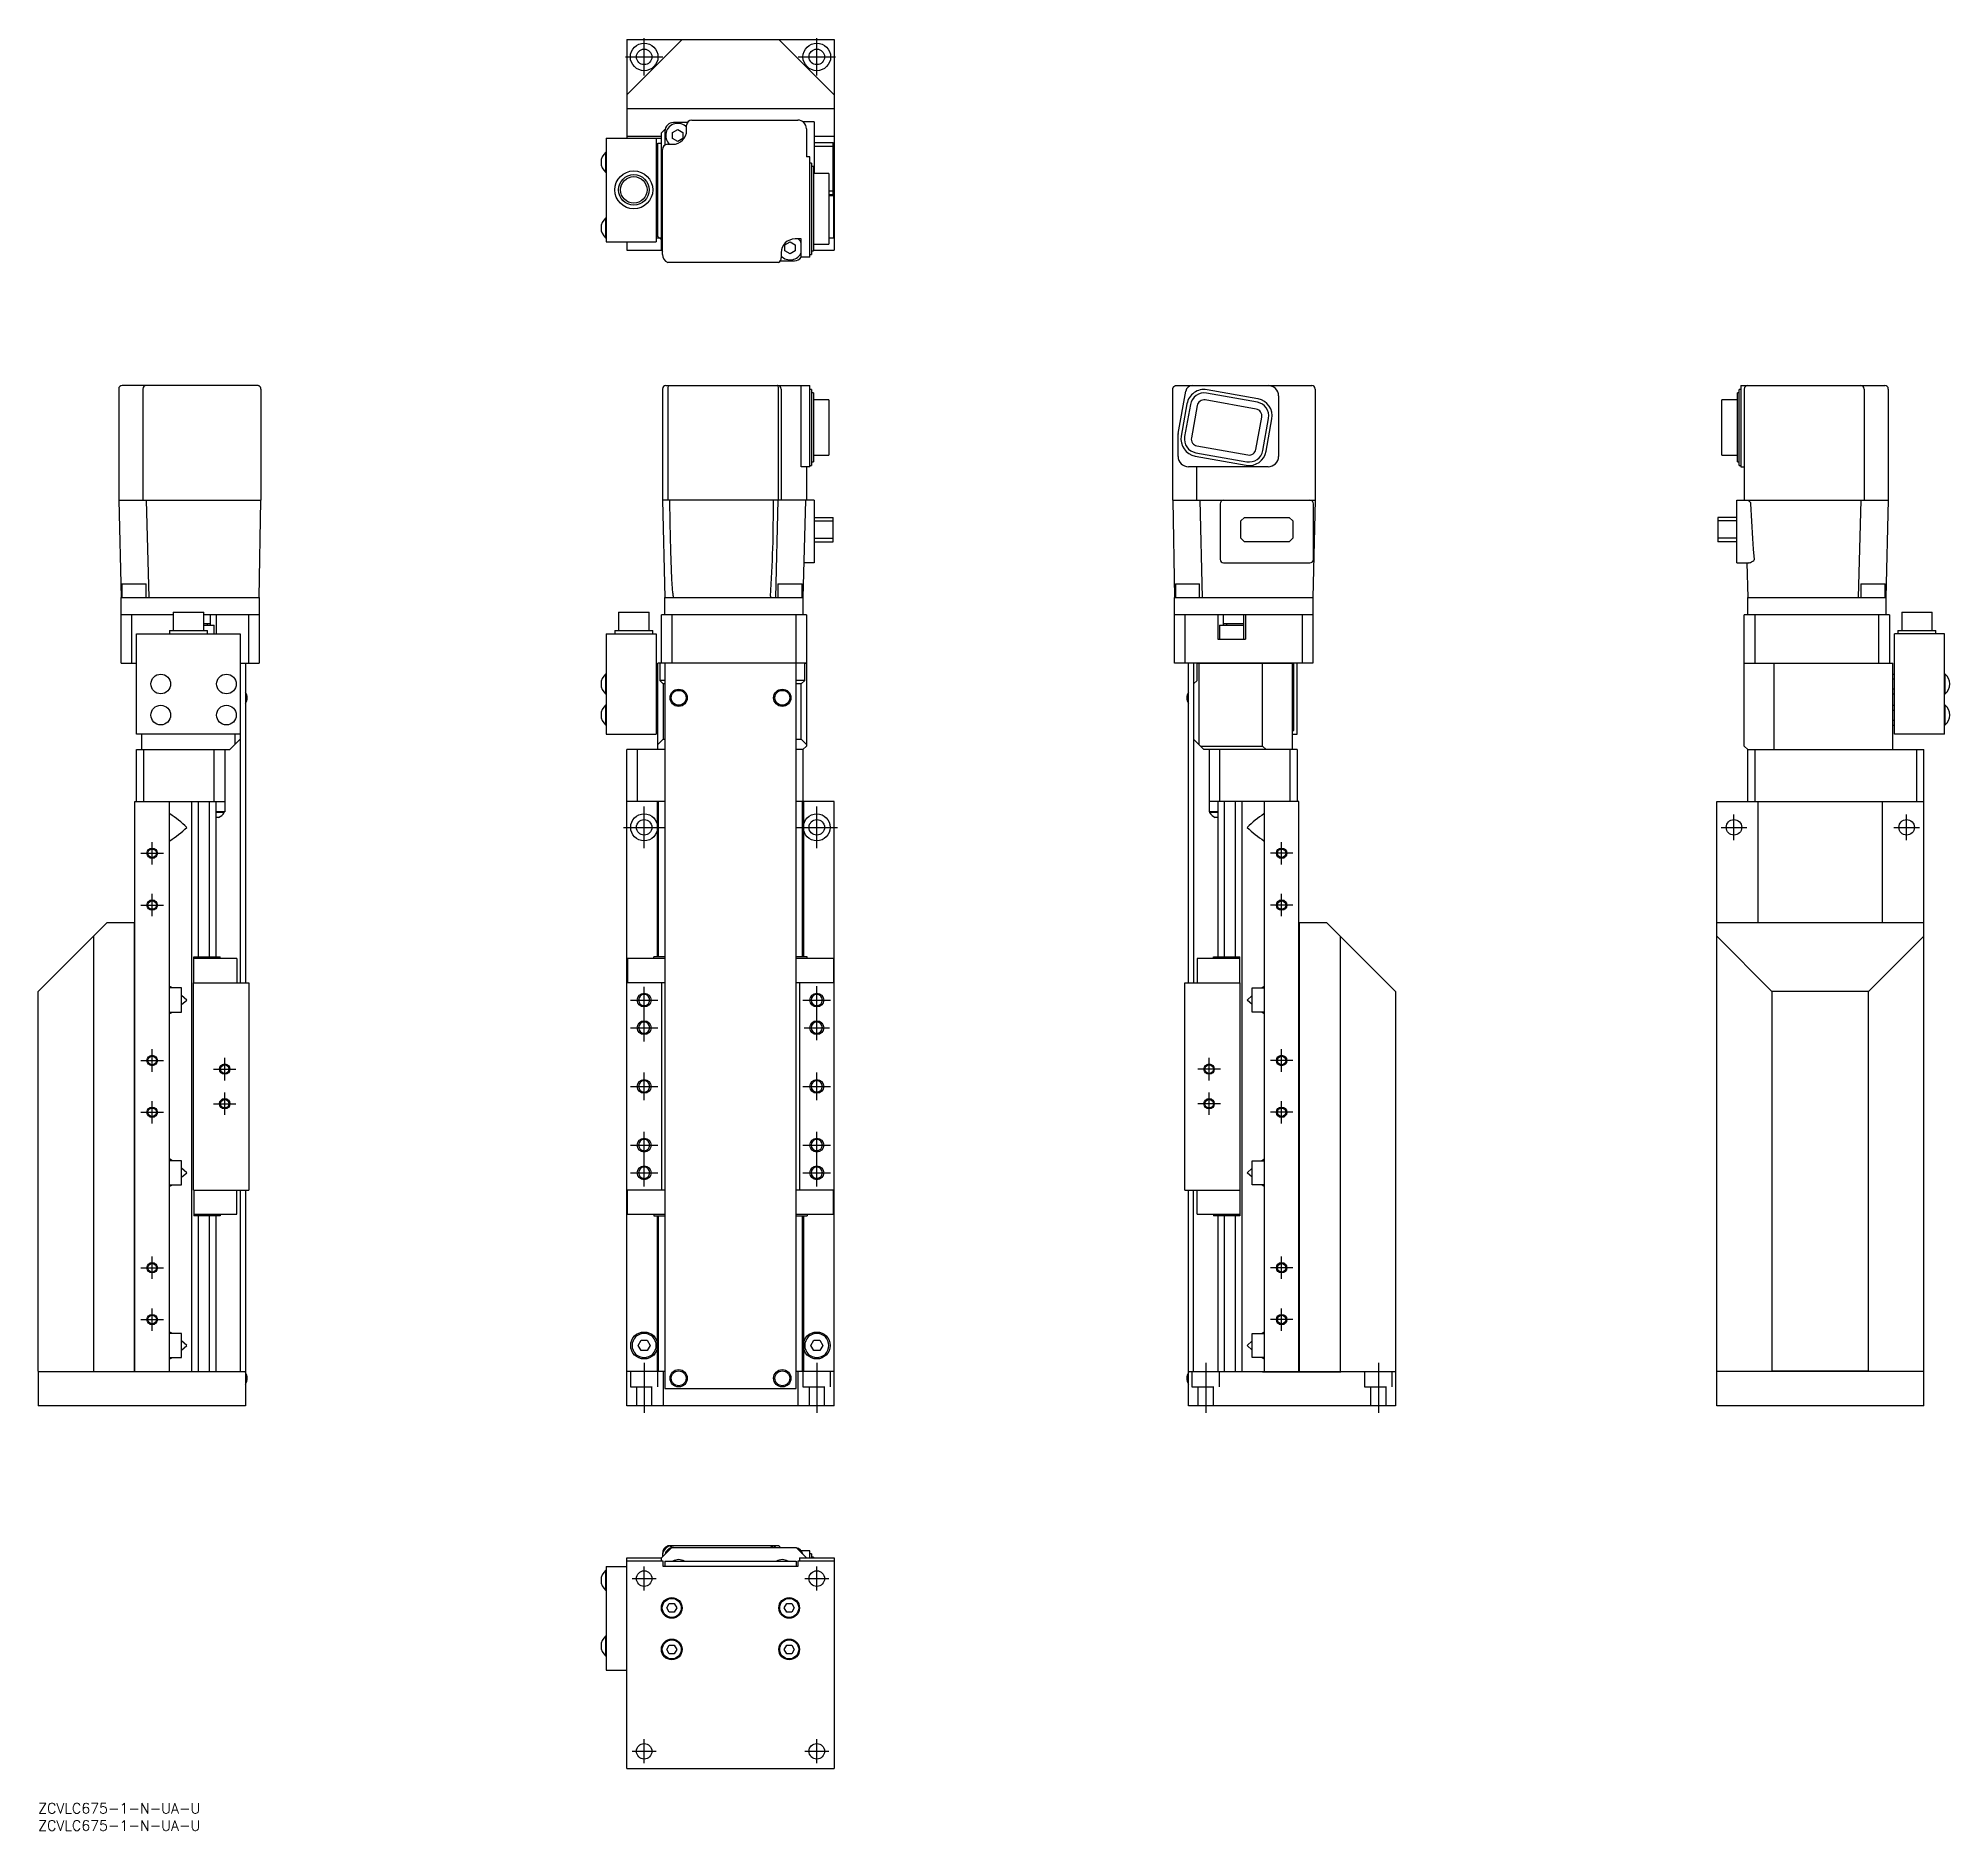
# Model space of a CAD drawing. Extents: x 0 to 554, y -8 to 511.
import ezdxf

# ---------------------------------------------------------------- set-up
doc = ezdxf.new("R2010")
doc.units = 0
doc.header["$LTSCALE"] = 0.5
doc.linetypes.add('CENTER', pattern=[50.8, 31.75, -6.35, 6.35, -6.35])
doc.linetypes.add('DASHED', pattern=[19.05, 12.7, -6.35])
for name, color, linetype in [('MSM_CENTER', 1, 'CENTER'), ('MSM_CONTINUOUS', 7, 'CONTINUOUS'), ('MSM_DASHED', 4, 'DASHED'), ('MSM_NARROW', 5, 'CONTINUOUS'), ('MSM_PART_NUMBER', 7, 'CONTINUOUS')]:
    doc.layers.add(name, color=color, linetype=linetype)
doc.styles.get("Standard").update_dxf_attribs({"font": 'txt.shx', "height": 3, "bigfont": 'bigfont.shx'})

# ---------------------------------------------------------------- blocks, each defined once
blk = doc.blocks.new('*U2')
at = {"layer": 'MSM_PART_NUMBER'}
blk.add_text('ZCVLC675-1-N-UA-U', height=3, dxfattribs=at).set_placement((0, -3))
blk = doc.blocks.new('*U3')
at = {"layer": 'MSM_PART_NUMBER'}
blk.add_text('ZCVLC675-1-N-UA-U', height=3, dxfattribs=at).set_placement((0, -8))

msp = doc.modelspace()

# ---------------------------------------------------------------- linework, layer by layer
at = {"layer": 'MSM_CENTER'}
for p, q in [((175.49, 500.14), (175.49, 510.94)), ((225.49, 500.14), (225.49, 510.94)), ((170.09, 505.54), (180.89, 505.54)), ((220.09, 505.54), (230.89, 505.54)), ((175.49, 276.49), (175.49, 288.49)), ((225.49, 276.49), (225.49, 288.49)), ((169.49, 282.49), (181.49, 282.49)), ((219.49, 282.49), (231.49, 282.49)), ((487.42, 282.49), (494.82, 282.49)), ((491.12, 278.79), (491.12, 286.19)), ((537.42, 282.49), (544.82, 282.49)), ((541.12, 278.79), (541.12, 286.19)), ((33, 271.74), (33, 278.24)), ((360.12, 271.74), (360.12, 278.24)), ((29.75, 274.99), (36.25, 274.99)), ((363.37, 274.99), (356.87, 274.99)), ((33, 256.74), (33, 263.24)), ((360.12, 256.74), (360.12, 263.24)), ((29.75, 259.99), (36.25, 259.99)), ((363.37, 259.99), (356.87, 259.99)), ((175.49, 220.49), (175.49, 236.49)), ((225.49, 220.84), (225.49, 236.49)), ((171.49, 232.49), (179.49, 232.49)), ((221.49, 232.49), (229.49, 232.49)), ((171.49, 224.49), (179.49, 224.49)), ((221.84, 224.49), (229.14, 224.49)), ((33, 211.74), (33, 218.24)), ((360.12, 211.74), (360.12, 218.24)), ((29.75, 214.99), (36.25, 214.99)), ((50.75, 212.49), (57.25, 212.49)), ((54, 209.24), (54, 215.74)), ((175.49, 203.49), (175.49, 211.49)), ((225.49, 203.49), (225.49, 211.49)), ((342.37, 212.49), (335.87, 212.49)), ((339.12, 209.24), (339.12, 215.74)), ((363.37, 214.99), (356.87, 214.99)), ((54, 199.24), (54, 205.74)), ((171.49, 207.49), (179.49, 207.49)), ((221.49, 207.49), (229.49, 207.49)), ((339.12, 199.24), (339.12, 205.74)), ((29.75, 199.99), (36.25, 199.99)), ((33, 196.74), (33, 203.24)), ((50.75, 202.49), (57.25, 202.49)), ((342.37, 202.49), (335.87, 202.49)), ((363.37, 199.99), (356.87, 199.99)), ((360.12, 196.74), (360.12, 203.24)), ((175.49, 178.49), (175.49, 194.49)), ((225.49, 178.49), (225.49, 194.49)), ((171.49, 190.49), (179.49, 190.49)), ((221.49, 190.49), (229.49, 190.49)), ((171.49, 182.49), (179.49, 182.49)), ((221.49, 182.49), (229.49, 182.49)), ((33, 151.74), (33, 158.24)), ((360.12, 151.74), (360.12, 158.24)), ((29.75, 154.99), (36.25, 154.99)), ((363.37, 154.99), (356.87, 154.99)), ((29.75, 139.99), (36.25, 139.99)), ((33, 136.74), (33, 143.24)), ((363.37, 139.99), (356.87, 139.99)), ((360.12, 136.74), (360.12, 143.24)), ((175.49, 127.49), (175.49, 112.99)), ((225.49, 127.49), (225.49, 112.99)), ((338.12, 127.49), (338.12, 112.99)), ((388.12, 127.49), (388.12, 112.99)), ((175.49, 61.53), (175.49, 68.48)), ((225.49, 61.53), (225.49, 68.48)), ((172.01, 65), (178.96, 65)), ((222.01, 65), (228.96, 65)), ((175.49, 11.53), (175.49, 18.48)), ((225.49, 11.53), (225.49, 18.48)), ((172.01, 15), (178.96, 15)), ((222.01, 15), (228.96, 15))]:
    msp.add_line(p, q, dxfattribs=at)
at = {"layer": 'MSM_CONTINUOUS'}
for p, q in [((170.49, 494.54), (186.49, 510.54)), ((170.49, 510.54), (170.49, 482.04)), ((170.49, 510.54), (230.49, 510.54)), ((214.49, 510.54), (230.49, 494.54)), ((230.49, 510.54), (230.49, 449.54)), ((170.49, 494.74), (170.59, 494.74)), ((170.59, 494.74), (170.59, 494.64)), ((230.49, 494.64), (230.39, 494.64)), ((230.49, 490.54), (170.49, 490.54)), ((189.29, 487.24), (219.99, 487.24)), ((164.49, 482.04), (164.49, 452.04)), ((164.49, 482.04), (180.49, 482.04)), ((170.49, 482.64), (170.59, 482.54)), ((180.49, 482.54), (170.49, 482.54)), ((178.99, 482.04), (178.99, 452.04)), ((181.55, 484.6), (180.49, 483.54)), ((180.49, 449.54), (180.49, 483.54)), ((181.49, 484.04), (181.49, 480.01)), ((183.49, 486.54), (183.43, 486.47)), ((183.73, 483.67), (185.23, 484.53)), ((183.73, 481.94), (183.73, 483.67)), ((185.23, 481.07), (183.73, 481.94)), ((188.02, 486.54), (183.99, 486.54)), ((185.23, 484.53), (186.73, 483.67)), ((186.73, 481.94), (185.23, 481.07)), ((186.73, 483.67), (186.73, 481.94)), ((187.79, 484.24), (187.79, 485.74)), ((224.69, 486.74), (221.49, 486.74)), ((222.49, 484.74), (222.49, 476.64)), ((224.69, 486.74), (224.69, 471.8)), ((230.49, 482.54), (224.69, 482.54)), ((230.39, 482.54), (230.49, 482.64)), ((164.49, 477.89), (164.33, 477.89)), ((164.33, 477.89), (164.33, 472.19)), ((179.49, 477.54), (178.99, 477.54)), ((179.49, 480.54), (180.49, 480.54)), ((179.49, 453.54), (179.49, 480.54)), ((180.49, 480.44), (179.49, 480.44)), ((180.79, 448.34), (180.79, 478.74)), ((182.29, 480.24), (183.79, 480.24)), ((223.49, 476.64), (222.49, 476.64)), ((223.49, 447.54), (223.49, 476.64)), ((224.69, 480.74), (230.19, 480.74)), ((224.69, 479.74), (230.19, 479.74)), ((230.19, 465.74), (230.19, 480.74)), ((164.33, 472.19), (164.49, 472.19)), ((179.49, 475.04), (178.99, 475.04)), ((179.49, 472.54), (178.99, 472.54)), ((223.99, 474.8), (223.49, 474.8)), ((223.99, 474.8), (223.99, 448.36)), ((224.49, 473.8), (223.99, 473.8)), ((224.49, 473.8), (224.49, 449.36)), ((228.99, 471.8), (224.49, 471.8)), ((228.99, 471.8), (228.99, 451.36)), ((230.19, 472.54), (230.49, 472.54)), ((230.39, 472.04), (230.39, 472.54)), ((230.49, 472.04), (230.39, 472.04)), ((180.79, 467.04), (180.49, 467.04)), ((228.99, 466.74), (230.19, 466.74)), ((228.99, 465.74), (230.19, 465.74)), ((230.49, 465.54), (228.99, 465.54)), ((228.99, 465.44), (230.29, 465.44)), ((230.29, 465.44), (230.29, 453.04)), ((164.49, 458.89), (164.33, 458.89)), ((164.33, 458.89), (164.33, 453.19)), ((179.49, 458.54), (178.99, 458.54)), ((179.49, 456.04), (178.99, 456.04)), ((180.49, 459.04), (180.79, 459.04)), ((164.33, 453.19), (164.49, 453.19)), ((164.49, 452.04), (178.99, 452.04)), ((170.49, 452.04), (170.49, 449.54)), ((170.49, 449.54), (180.49, 449.54)), ((179.49, 453.54), (178.99, 453.54)), ((180.49, 453.04), (178.99, 453.04)), ((179.49, 453.54), (180.49, 452.54)), ((180.49, 449.54), (180.79, 449.24)), ((215.19, 448.84), (215.19, 447.34)), ((216.25, 451.14), (217.75, 452.01)), ((216.25, 449.41), (216.25, 451.14)), ((217.75, 448.54), (216.25, 449.41)), ((217.75, 452.01), (219.25, 451.14)), ((219.25, 449.41), (217.75, 448.54)), ((220.99, 452.84), (219.19, 452.84)), ((219.25, 451.14), (219.25, 449.41)), ((220.99, 447.54), (220.99, 452.84)), ((223.99, 449.36), (224.49, 449.36)), ((224.49, 451.36), (228.99, 451.36)), ((224.49, 449.54), (230.49, 449.54)), ((230.29, 453.04), (228.99, 453.04)), ((214.44, 446.04), (182.31, 446.04)), ((214.96, 446.54), (218.99, 446.54)), ((219.49, 446.54), (219.55, 446.6)), ((223.49, 447.54), (220.99, 447.54)), ((223.49, 448.36), (223.99, 448.36)), ((63.5, 410.39), (24.3, 410.39)), ((63.51, 410.39), (63.5, 410.39)), ((63.54, 410.39), (63.51, 410.39)), ((63.57, 410.39), (63.54, 410.39)), ((63.6, 410.39), (63.57, 410.39)), ((63.63, 410.38), (63.6, 410.39)), ((63.66, 410.38), (63.63, 410.38)), ((63.69, 410.38), (63.66, 410.38)), ((63.71, 410.37), (63.69, 410.38)), ((63.74, 410.36), (63.71, 410.37)), ((63.78, 410.35), (63.74, 410.36)), ((63.82, 410.34), (63.78, 410.35)), ((63.86, 410.32), (63.82, 410.34)), ((63.9, 410.31), (63.86, 410.32)), ((63.94, 410.29), (63.9, 410.31)), ((63.98, 410.27), (63.94, 410.29)), ((64.01, 410.25), (63.98, 410.27)), ((64.05, 410.23), (64.01, 410.25)), ((64.07, 410.21), (64.05, 410.23)), ((64.1, 410.19), (64.07, 410.21)), ((64.13, 410.17), (64.1, 410.19)), ((64.15, 410.15), (64.13, 410.17)), ((64.18, 410.13), (64.15, 410.15)), ((64.2, 410.11), (64.18, 410.13)), ((64.22, 410.08), (64.2, 410.11)), ((64.25, 410.06), (64.22, 410.08)), ((64.27, 410.03), (64.25, 410.06)), ((64.29, 410.01), (64.27, 410.03)), ((64.31, 409.98), (64.29, 410.01)), ((64.33, 409.95), (64.31, 409.98)), ((64.35, 409.93), (64.33, 409.95)), ((64.36, 409.9), (64.35, 409.93)), ((64.38, 409.87), (64.36, 409.9)), ((64.39, 409.84), (64.38, 409.87)), ((64.41, 409.81), (64.39, 409.84)), ((64.42, 409.78), (64.41, 409.81)), ((64.43, 409.75), (64.42, 409.78)), ((64.45, 409.72), (64.43, 409.75)), ((64.46, 409.67), (64.45, 409.72)), ((181.79, 410.39), (223.49, 410.39)), ((182.41, 410.23), (182.45, 410.32)), ((182.45, 410.32), (182.53, 410.39)), ((182.53, 410.39), (182.54, 410.39)), ((214.18, 410.37), (214.09, 410.39)), ((214.26, 410.3), (214.18, 410.37)), ((214.32, 410.2), (214.26, 410.3)), ((220.99, 386.89), (220.99, 410.39)), ((223.49, 386.89), (223.49, 410.39)), ((328.66, 409.67), (328.68, 409.71)), ((328.68, 409.71), (328.69, 409.74)), ((328.69, 409.74), (328.7, 409.77)), ((328.7, 409.77), (328.71, 409.8)), ((328.71, 409.8), (328.72, 409.83)), ((328.72, 409.83), (328.74, 409.86)), ((328.74, 409.86), (328.76, 409.89)), ((328.76, 409.89), (328.77, 409.92)), ((328.77, 409.92), (328.79, 409.95)), ((328.79, 409.95), (328.81, 409.97)), ((328.81, 409.97), (328.83, 410)), ((328.83, 410), (328.85, 410.03)), ((328.85, 410.03), (328.87, 410.05)), ((328.87, 410.05), (328.89, 410.07)), ((328.89, 410.07), (328.91, 410.1)), ((328.91, 410.1), (328.94, 410.12)), ((328.94, 410.12), (328.96, 410.14)), ((328.96, 410.14), (328.98, 410.16)), ((328.98, 410.16), (329.01, 410.18)), ((329.01, 410.18), (329.04, 410.2)), ((329.04, 410.2), (329.06, 410.22)), ((329.06, 410.22), (329.1, 410.24)), ((329.1, 410.24), (329.13, 410.26)), ((329.13, 410.26), (329.17, 410.28)), ((329.17, 410.28), (329.2, 410.3)), ((329.2, 410.3), (329.24, 410.32)), ((329.24, 410.32), (329.28, 410.33)), ((329.28, 410.33), (329.32, 410.34)), ((329.32, 410.34), (329.36, 410.36)), ((329.36, 410.36), (329.39, 410.36)), ((329.39, 410.36), (329.42, 410.37)), ((329.42, 410.37), (329.45, 410.38)), ((329.45, 410.38), (329.49, 410.38)), ((329.49, 410.38), (329.52, 410.39)), ((329.52, 410.39), (329.55, 410.39)), ((329.55, 410.39), (329.58, 410.39)), ((329.58, 410.39), (329.62, 410.39)), ((329.62, 410.39), (368.82, 410.39)), ((329.62, 410.39), (329.62, 410.39)), ((493.12, 410.39), (493.12, 386.89)), ((493.12, 410.39), (534.82, 410.39)), ((23.3, 409.39), (23.3, 377.19)), ((30.3, 409.39), (30.3, 377.19)), ((64.47, 409.63), (64.46, 409.67)), ((64.48, 409.58), (64.47, 409.63)), ((64.49, 409.53), (64.48, 409.58)), ((64.5, 409.49), (64.49, 409.53)), ((64.5, 409.44), (64.5, 409.49)), ((64.5, 409.39), (64.5, 409.44)), ((64.5, 409.39), (64.5, 377.19)), ((180.79, 409.39), (180.79, 377.19)), ((182.31, 409.39), (182.31, 377.19)), ((214.44, 377.19), (214.44, 409.39)), ((215.19, 409.39), (215.19, 377.19)), ((223.99, 409.24), (223.49, 409.24)), ((223.99, 409.24), (223.99, 387.26)), ((224.49, 408.24), (223.99, 408.24)), ((224.49, 408.24), (224.49, 388.26)), ((228.99, 406.24), (224.49, 406.24)), ((228.99, 406.24), (228.99, 390.26)), ((328.62, 409.44), (328.63, 409.49)), ((328.62, 409.39), (328.62, 409.44)), ((328.62, 377.19), (328.62, 409.39)), ((328.63, 409.53), (328.64, 409.58)), ((328.63, 409.49), (328.63, 409.53)), ((328.64, 409.58), (328.65, 409.62)), ((328.65, 409.62), (328.66, 409.67)), ((330.14, 396.48), (332.33, 408.74)), ((332.7, 405.12), (331.03, 395.77)), ((333.68, 404.95), (332.01, 395.6)), ((335.65, 404.6), (333.98, 395.24)), ((352.74, 403.58), (337.97, 406.21)), ((353.09, 405.54), (338.32, 408.18)), ((353.26, 406.53), (338.5, 409.17)), ((359.22, 407.39), (359.22, 389.89)), ((369.82, 409.39), (369.82, 377.19)), ((492.12, 406.24), (487.62, 406.24)), ((487.62, 390.26), (487.62, 406.24)), ((492.62, 408.24), (492.12, 408.24)), ((492.12, 388.26), (492.12, 408.24)), ((493.12, 409.24), (492.62, 409.24)), ((492.62, 387.26), (492.62, 409.24)), ((494.12, 409.39), (494.12, 377.19)), ((528.82, 409.39), (528.82, 377.19)), ((535.82, 409.39), (535.82, 377.19)), ((352.68, 391.9), (354.35, 401.26)), ((354.65, 391.55), (356.32, 400.9)), ((355.64, 391.38), (357.31, 400.73)), ((330.12, 389.89), (330.12, 396.3)), ((223.99, 388.26), (224.49, 388.26)), ((224.49, 390.26), (228.99, 390.26)), ((335.07, 389.97), (349.84, 387.33)), ((335.25, 390.95), (350.01, 388.32)), ((335.6, 392.92), (350.36, 390.29)), ((487.62, 390.26), (492.12, 390.26)), ((492.12, 388.26), (492.62, 388.26)), ((223.49, 386.89), (220.99, 386.89)), ((222.49, 386.89), (222.49, 377.19)), ((223.49, 387.26), (223.99, 387.26)), ((356.22, 386.89), (333.12, 386.89)), ((335.42, 386.89), (335.42, 377.19)), ((492.62, 387.26), (493.12, 387.26)), ((493.12, 386.89), (494.12, 386.89)), ((23.3, 377.19), (24, 348.99)), ((23.3, 377.19), (64.5, 377.19)), ((31.3, 377.19), (32, 348.99)), ((64, 348.99), (64.5, 377.19)), ((180.79, 377.19), (181.49, 348.99)), ((224.69, 377.19), (180.79, 377.19)), ((183.04, 370.64), (182.88, 377.19)), ((214.19, 377.19), (213.49, 348.99)), ((222.19, 377.19), (221.49, 348.99)), ((224.69, 377.19), (224.69, 359.04)), ((328.62, 377.19), (329.12, 348.99)), ((328.62, 377.19), (369.82, 377.19)), ((336.42, 377.19), (337.12, 348.99)), ((369.82, 377.19), (369.12, 348.99)), ((491.92, 377.19), (535.82, 377.19)), ((491.92, 359.04), (491.92, 377.19)), ((494.91, 377.19), (495.01, 377.18)), ((495.01, 377.18), (495.13, 377.14)), ((495.86, 376.49), (495.91, 376.39)), ((527.82, 377.19), (527.12, 348.99)), ((535.82, 377.19), (535.12, 348.99)), ((224.69, 372.19), (230.19, 372.19)), ((224.69, 371.19), (230.19, 371.19)), ((230.19, 365.19), (230.19, 372.19)), ((342.32, 376.19), (342.32, 360.04)), ((348.32, 371.19), (349.32, 372.19)), ((348.32, 366.19), (348.32, 371.19)), ((349.32, 372.19), (362.32, 372.19)), ((362.32, 372.19), (363.32, 371.19)), ((363.32, 371.19), (363.32, 366.19)), ((369.32, 360.04), (369.32, 376.19)), ((491.92, 372.19), (486.42, 372.19)), ((486.42, 372.19), (486.42, 365.19)), ((491.92, 371.19), (486.42, 371.19)), ((495.91, 376.39), (495.94, 376.28)), ((495.94, 376.28), (495.95, 376.19)), ((495.95, 376.19), (496.5, 366.07)), ((183.26, 362.51), (183.04, 370.64)), ((224.69, 366.19), (230.19, 366.19)), ((349.32, 365.19), (348.32, 366.19)), ((363.32, 366.19), (362.32, 365.19)), ((491.92, 366.19), (486.42, 366.19)), ((496.5, 366.07), (496.71, 363.05)), ((183.54, 354.38), (183.26, 362.51)), ((224.69, 365.19), (230.19, 365.19)), ((362.32, 365.19), (349.32, 365.19)), ((491.92, 365.19), (486.42, 365.19)), ((496.71, 363.05), (496.98, 360.04)), ((496.97, 359.94), (496.91, 359.83)), ((496.98, 360.04), (496.97, 359.94)), ((183.77, 350.32), (183.54, 354.38)), ((224.69, 359.04), (221.74, 359.04)), ((343.32, 359.04), (368.32, 359.04)), ((491.92, 359.04), (495.46, 359.04)), ((494.87, 359.04), (495.12, 348.99)), ((495.55, 359.05), (495.46, 359.04)), ((496.91, 359.83), (496.84, 359.74)), ((24, 344.09), (24, 348.99)), ((24, 348.99), (64, 348.99)), ((24.24, 352.99), (31.24, 352.99)), ((24.24, 352.99), (24.24, 348.99)), ((31.24, 348.99), (31.24, 352.99)), ((64, 348.99), (64, 344.09)), ((181.49, 344.09), (181.49, 348.99)), ((181.49, 348.99), (221.49, 348.99)), ((183.99, 348.99), (183.93, 349.09)), ((212.01, 349.01), (211.99, 348.99)), ((212.04, 349.11), (212.01, 349.01)), ((212.07, 349.26), (212.04, 349.11)), ((212.08, 349.39), (212.07, 349.26)), ((214.25, 352.99), (221.25, 352.99)), ((214.25, 352.99), (214.25, 348.99)), ((221.25, 348.99), (221.25, 352.99)), ((221.49, 348.99), (221.49, 344.09)), ((329.12, 344.09), (329.12, 348.99)), ((329.12, 348.99), (369.12, 348.99)), ((329.36, 352.99), (336.36, 352.99)), ((329.36, 352.99), (329.36, 348.99)), ((336.36, 348.99), (336.36, 352.99)), ((369.12, 348.99), (369.12, 344.09)), ((495.12, 344.09), (495.12, 348.99)), ((495.12, 348.99), (535.12, 348.99)), ((527.88, 352.99), (534.88, 352.99)), ((527.88, 352.99), (527.88, 348.99)), ((534.88, 348.99), (534.88, 352.99)), ((535.12, 348.99), (535.12, 344.09)), ((24.1, 343.99), (24, 344.09)), ((24, 344.09), (39.08, 344.09)), ((24, 329.99), (24, 343.99)), ((39.08, 343.99), (24, 343.99)), ((27, 343.99), (27, 329.99)), ((39.08, 344.79), (39.08, 339.49)), ((39.08, 344.79), (47.92, 344.79)), ((47.92, 339.49), (47.92, 344.79)), ((47.92, 344.09), (64, 344.09)), ((64, 343.99), (47.92, 343.99)), ((49.89, 340.99), (49.89, 343.99)), ((51.5, 343.99), (51.5, 338.49)), ((61, 329.99), (61, 343.99)), ((64, 344.09), (63.9, 343.99)), ((64, 343.99), (64, 329.99)), ((168.06, 344.79), (176.91, 344.79)), ((168.06, 344.79), (168.06, 339.49)), ((176.91, 339.49), (176.91, 344.79)), ((180.49, 329.99), (180.49, 343.99)), ((222.49, 343.99), (180.49, 343.99)), ((181.49, 344.09), (181.59, 343.99)), ((181.49, 344.09), (221.49, 344.09)), ((183.49, 343.99), (183.49, 329.99)), ((219.49, 119.99), (219.49, 343.99)), ((221.39, 343.99), (221.49, 344.09)), ((222.49, 343.99), (222.49, 329.99)), ((329.12, 344.09), (329.22, 343.99)), ((329.12, 344.09), (369.12, 344.09)), ((329.12, 329.99), (329.12, 343.99)), ((369.12, 343.99), (329.12, 343.99)), ((332.12, 343.99), (332.12, 329.99)), ((341.62, 343.99), (341.62, 336.99)), ((343.23, 340.99), (343.23, 343.99)), ((349.09, 343.99), (349.09, 340.99)), ((349.62, 343.99), (349.62, 336.99)), ((366.12, 329.99), (366.12, 343.99)), ((369.02, 343.99), (369.12, 344.09)), ((369.12, 343.99), (369.12, 329.99)), ((494.12, 329.99), (494.12, 343.99)), ((536.12, 343.99), (494.12, 343.99)), ((495.22, 343.99), (495.12, 344.09)), ((495.12, 344.09), (535.12, 344.09)), ((497.12, 343.99), (497.12, 329.99)), ((533.12, 329.99), (533.12, 343.99)), ((535.12, 344.09), (535.02, 343.99)), ((536.12, 343.99), (536.12, 329.99)), ((539.69, 344.79), (548.54, 344.79)), ((539.69, 344.79), (539.69, 339.49)), ((548.54, 339.49), (548.54, 344.79)), ((28.5, 309.49), (28.5, 338.49)), ((28.5, 338.49), (58.5, 338.49)), ((38, 339.49), (38, 338.49)), ((38, 339.49), (49, 339.49)), ((47.92, 341.49), (49.89, 341.49)), ((47.92, 340.99), (51, 340.99)), ((49, 340.99), (49, 341.49)), ((49, 338.49), (49, 339.49)), ((51, 338.49), (51, 340.99)), ((58.5, 338.49), (58.5, 237.49)), ((164.49, 338.49), (178.99, 338.49)), ((164.49, 338.49), (164.49, 309.49)), ((166.99, 339.49), (177.99, 339.49)), ((166.99, 339.49), (166.99, 338.49)), ((177.99, 338.49), (177.99, 339.49)), ((178.99, 338.49), (178.99, 309.49)), ((342.12, 340.99), (349.12, 340.99)), ((342.12, 340.99), (342.12, 336.99)), ((343.23, 341.49), (349.09, 341.49)), ((344.12, 341.49), (344.12, 340.99)), ((349.12, 336.99), (349.12, 340.99)), ((552.12, 338.49), (537.62, 338.49)), ((537.62, 309.49), (537.62, 338.49)), ((538.62, 339.49), (549.62, 339.49)), ((538.62, 339.49), (538.62, 338.49)), ((549.62, 338.49), (549.62, 339.49)), ((552.12, 309.49), (552.12, 338.49)), ((341.62, 336.99), (349.62, 336.99)), ((24, 329.99), (28.5, 329.99)), ((58.6, 329.99), (58.5, 329.89)), ((58.5, 329.99), (64, 329.99)), ((60, 329.99), (60, 237.49)), ((164.49, 326.84), (164.33, 326.84)), ((164.33, 326.84), (164.33, 321.14)), ((179.49, 326.88), (178.99, 326.88)), ((179.49, 304.99), (179.49, 329.99)), ((222.49, 329.99), (179.49, 329.99)), ((179.99, 329.99), (179.99, 324.99)), ((181.49, 329.99), (181.49, 119.99)), ((221.99, 329.89), (221.85, 329.99)), ((221.99, 324.99), (221.99, 329.89)), ((222.49, 329.89), (221.99, 329.89)), ((222.39, 329.99), (222.49, 329.89)), ((222.49, 329.89), (222.49, 305.99)), ((369.12, 329.99), (329.12, 329.99)), ((333.12, 237.49), (333.12, 329.99)), ((334.62, 329.89), (334.52, 329.99)), ((334.62, 329.99), (334.62, 237.49)), ((335.62, 324.99), (335.62, 329.99)), ((363.12, 329.89), (335.62, 329.89)), ((336.16, 329.99), (336.12, 329.89)), ((336.12, 329.89), (336.12, 306.49)), ((354.62, 329.89), (354.58, 329.99)), ((354.62, 305.99), (354.62, 329.89)), ((363.02, 329.99), (363.12, 329.89)), ((363.12, 329.89), (363.12, 304.99)), ((363.62, 310.49), (363.62, 329.99)), ((364.62, 309.49), (364.62, 329.99)), ((494.12, 329.89), (494.22, 329.99)), ((494.12, 329.99), (537.12, 329.99)), ((494.12, 305.99), (494.12, 329.89)), ((537.12, 329.89), (494.12, 329.89)), ((502.66, 329.99), (502.62, 329.89)), ((502.62, 329.89), (502.62, 304.99)), ((537.12, 304.99), (537.12, 329.99)), ((537.12, 326.88), (537.62, 326.88)), ((552.28, 326.84), (552.12, 326.84)), ((552.28, 321.14), (552.28, 326.84)), ((164.33, 321.14), (164.49, 321.14)), ((179.49, 325.44), (178.99, 325.44)), ((179.49, 322.55), (178.99, 322.55)), ((179.49, 321.11), (178.99, 321.11)), ((179.99, 324.99), (180.99, 323.99)), ((181.49, 324.99), (179.99, 324.99)), ((180.99, 323.99), (180.99, 307.99)), ((181.49, 323.99), (180.99, 323.99)), ((221.99, 324.99), (219.49, 324.99)), ((220.99, 323.99), (219.49, 323.99)), ((220.99, 323.99), (221.99, 324.99)), ((220.99, 307.99), (220.99, 323.99)), ((334.62, 323.99), (335.62, 324.99)), ((537.12, 325.44), (537.62, 325.44)), ((537.12, 322.55), (537.62, 322.55)), ((537.12, 321.11), (537.62, 321.11)), ((552.12, 321.14), (552.28, 321.14)), ((164.33, 317.84), (164.33, 312.14)), ((164.49, 317.84), (164.33, 317.84)), ((179.49, 317.88), (178.99, 317.88)), ((179.49, 316.44), (178.99, 316.44)), ((537.12, 317.88), (537.62, 317.88)), ((537.12, 316.44), (537.62, 316.44)), ((552.28, 317.84), (552.12, 317.84)), ((552.28, 312.14), (552.28, 317.84)), ((164.33, 312.14), (164.49, 312.14)), ((179.49, 313.55), (178.99, 313.55)), ((179.49, 312.11), (178.99, 312.11)), ((363.12, 310.49), (363.62, 310.49)), ((537.12, 313.55), (537.62, 313.55)), ((537.12, 312.11), (537.62, 312.11)), ((552.12, 312.14), (552.28, 312.14)), ((58.5, 309.49), (28.5, 309.49)), ((28.5, 289.99), (28.5, 304.99)), ((28.5, 304.99), (55.5, 304.99)), ((30, 304.99), (30, 309.49)), ((30.5, 304.99), (30.5, 289.99)), ((51, 289.99), (51, 304.99)), ((54, 304.99), (54, 286.99)), ((55.5, 304.99), (58.5, 307.99)), ((57, 306.49), (57, 309.49)), ((164.49, 309.49), (178.99, 309.49)), ((181.49, 304.99), (170.49, 304.99)), ((170.49, 114.99), (170.49, 304.99)), ((173.49, 304.99), (173.49, 289.99)), ((179.49, 306.49), (180.99, 307.99)), ((180.99, 307.99), (181.49, 307.99)), ((219.49, 307.99), (220.99, 307.99)), ((221.49, 304.99), (219.49, 304.99)), ((220.99, 307.99), (222.49, 306.49)), ((221.49, 304.99), (222.49, 305.99)), ((221.49, 304.99), (221.49, 289.99)), ((337.62, 304.99), (334.62, 307.99)), ((336.62, 305.99), (354.62, 305.99)), ((364.62, 304.99), (337.62, 304.99)), ((339.12, 304.99), (339.12, 286.99)), ((342.12, 304.99), (342.12, 289.99)), ((355.62, 304.99), (354.62, 305.99)), ((362.62, 289.99), (362.62, 304.99)), ((363.12, 309.49), (364.62, 309.49)), ((364.62, 304.99), (364.62, 289.99)), ((495.12, 304.99), (494.12, 305.99)), ((495.12, 289.99), (495.12, 304.99)), ((495.12, 304.99), (546.12, 304.99)), ((497.12, 304.99), (497.12, 289.99)), ((552.12, 309.49), (537.62, 309.49)), ((544.12, 289.99), (544.12, 304.99)), ((546.12, 114.99), (546.12, 304.99)), ((28, 289.99), (54, 289.99)), ((28, 124.99), (28, 289.99)), ((38, 124.99), (38, 289.99)), ((44.5, 124.99), (44.5, 289.99)), ((46.46, 244.99), (46.46, 289.99)), ((49.54, 289.99), (49.54, 244.99)), ((51.5, 244.99), (51.5, 289.99)), ((181.49, 289.99), (170.49, 289.99)), ((179.39, 244.99), (179.39, 289.99)), ((179.69, 244.99), (179.69, 289.99)), ((230.49, 289.99), (219.49, 289.99)), ((221.29, 289.99), (221.29, 244.99)), ((221.59, 289.99), (221.59, 244.99)), ((230.49, 114.99), (230.49, 289.99)), ((365.12, 289.99), (339.12, 289.99)), ((341.62, 289.99), (341.62, 244.99)), ((343.59, 244.99), (343.59, 289.99)), ((346.66, 289.99), (346.66, 244.99)), ((348.62, 289.99), (348.62, 124.99)), ((355.12, 124.99), (355.12, 289.99)), ((365.12, 124.99), (365.12, 289.99)), ((486.12, 289.99), (546.12, 289.99)), ((486.12, 114.99), (486.12, 289.99)), ((498.12, 254.99), (498.12, 289.99)), ((534.12, 254.99), (534.12, 289.99)), ((38, 286.23), (38.12, 286.39)), ((54, 286.99), (51.5, 286.99)), ((53.85, 286.79), (51.5, 286.79)), ((52.22, 285.34), (51.5, 285.34)), ((53.85, 286.79), (53.85, 286.99)), ((341.62, 286.99), (339.12, 286.99)), ((339.27, 286.99), (339.27, 286.79)), ((341.62, 286.79), (339.27, 286.79)), ((341.62, 285.34), (340.9, 285.34)), ((355.12, 286.23), (355, 286.39)), ((38, 278.75), (38.12, 278.59)), ((355.12, 278.75), (355, 278.59)), ((20, 254.99), (0, 234.99)), ((20, 254.99), (28, 254.99)), ((27.9, 124.99), (27.9, 254.99)), ((365.12, 254.99), (373.12, 254.99)), ((365.22, 254.99), (365.22, 124.99)), ((393.12, 234.99), (373.12, 254.99)), ((486.12, 254.99), (546.12, 254.99)), ((16, 250.99), (16, 124.99)), ((377.12, 124.99), (377.12, 250.99)), ((502.12, 234.99), (486.12, 250.99)), ((546.12, 250.99), (530.12, 234.99)), ((45.1, 244.99), (52.7, 244.99)), ((45.1, 237.49), (45.1, 244.99)), ((57.5, 244.49), (45.1, 244.49)), ((46.98, 244.49), (46.98, 244.99)), ((49.02, 244.49), (49.02, 244.99)), ((52.7, 244.49), (52.7, 244.99)), ((57.5, 244.49), (57.5, 237.49)), ((170.69, 244.49), (170.69, 237.49)), ((181.49, 244.49), (170.69, 244.49)), ((178.29, 244.49), (178.29, 244.99)), ((181.49, 244.99), (178.29, 244.99)), ((222.69, 244.99), (219.49, 244.99)), ((230.29, 244.49), (219.49, 244.49)), ((222.69, 244.49), (222.69, 244.99)), ((230.29, 244.49), (230.29, 237.49)), ((335.62, 244.49), (335.62, 237.49)), ((348.02, 244.49), (335.62, 244.49)), ((340.42, 244.49), (340.42, 244.99)), ((340.42, 244.99), (348.02, 244.99)), ((344.1, 244.49), (344.1, 244.99)), ((346.15, 244.49), (346.15, 244.99)), ((348.02, 237.49), (348.02, 244.99)), ((0, 125.09), (0, 234.99)), ((38.12, 236.39), (38, 236.23)), ((41.5, 235.99), (38, 235.99)), ((38.87, 235.99), (38.12, 236.39)), ((41.5, 228.99), (41.5, 235.99)), ((43, 232.49), (41.5, 233.81)), ((45, 177.49), (45, 237.49)), ((45, 237.49), (61, 237.49)), ((61, 237.49), (61, 177.49)), ((181.49, 237.49), (170.49, 237.49)), ((180.49, 237.49), (180.49, 177.49)), ((230.49, 237.49), (219.49, 237.49)), ((220.49, 237.49), (220.49, 177.49)), ((332.12, 177.49), (332.12, 237.49)), ((332.12, 237.49), (348.12, 237.49)), ((348.12, 177.49), (348.12, 237.49)), ((350.12, 232.49), (351.62, 233.81)), ((351.62, 228.99), (351.62, 235.99)), ((351.62, 235.99), (355.12, 235.99)), ((354.25, 235.99), (355, 236.39)), ((355, 236.39), (355.12, 236.23)), ((393.12, 234.99), (393.12, 125.09)), ((530.12, 234.99), (502.12, 234.99)), ((502.12, 234.99), (502.12, 125.09)), ((530.12, 125.09), (530.12, 234.99)), ((38, 228.99), (41.5, 228.99)), ((38, 228.75), (38.12, 228.59)), ((38.12, 228.59), (38.87, 228.99)), ((41.5, 231.17), (43, 232.49)), ((351.62, 231.17), (350.12, 232.49)), ((355.12, 228.99), (351.62, 228.99)), ((355, 228.59), (354.25, 228.99)), ((355.12, 228.75), (355, 228.59)), ((38.12, 186.39), (38, 186.23)), ((41.5, 185.99), (38, 185.99)), ((38.87, 185.99), (38.12, 186.39)), ((41.5, 178.99), (41.5, 185.99)), ((43, 182.49), (41.5, 183.81)), ((350.12, 182.49), (351.62, 183.81)), ((351.62, 178.99), (351.62, 185.99)), ((351.62, 185.99), (355.12, 185.99)), ((354.25, 185.99), (355, 186.39)), ((355, 186.39), (355.12, 186.23)), ((38, 178.99), (41.5, 178.99)), ((38, 178.75), (38.12, 178.59)), ((38.12, 178.59), (38.87, 178.99)), ((41.5, 181.17), (43, 182.49)), ((45, 177.49), (61, 177.49)), ((45.1, 177.49), (45.1, 169.99)), ((57.5, 170.49), (57.5, 177.49)), ((58.5, 177.49), (58.5, 124.99)), ((60, 177.49), (60, 114.99)), ((181.49, 177.49), (170.49, 177.49)), ((170.69, 170.49), (170.69, 177.49)), ((230.49, 177.49), (219.49, 177.49)), ((230.29, 170.49), (230.29, 177.49)), ((332.12, 177.49), (348.12, 177.49)), ((333.12, 114.99), (333.12, 177.49)), ((334.62, 124.99), (334.62, 177.49)), ((335.62, 170.49), (335.62, 177.49)), ((348.02, 177.49), (348.02, 169.99)), ((351.62, 181.17), (350.12, 182.49)), ((355.12, 178.99), (351.62, 178.99)), ((355, 178.59), (354.25, 178.99)), ((355.12, 178.75), (355, 178.59)), ((45.1, 170.49), (57.5, 170.49)), ((52.7, 169.99), (45.1, 169.99)), ((46.46, 124.99), (46.46, 169.99)), ((46.98, 170.49), (46.98, 169.99)), ((49.02, 170.49), (49.02, 169.99)), ((49.54, 169.99), (49.54, 124.99)), ((51.5, 124.99), (51.5, 169.99)), ((52.7, 170.49), (52.7, 169.99)), ((170.69, 170.49), (181.49, 170.49)), ((178.29, 170.49), (178.29, 169.99)), ((178.29, 169.99), (181.49, 169.99)), ((179.39, 124.99), (179.39, 169.99)), ((179.69, 124.99), (179.69, 169.99)), ((219.49, 170.49), (230.29, 170.49)), ((219.49, 169.99), (222.69, 169.99)), ((221.29, 169.99), (221.29, 124.99)), ((221.59, 169.99), (221.59, 124.99)), ((222.69, 170.49), (222.69, 169.99)), ((335.62, 170.49), (348.02, 170.49)), ((340.42, 170.49), (340.42, 169.99)), ((348.02, 169.99), (340.42, 169.99)), ((341.62, 169.99), (341.62, 124.99)), ((343.59, 124.99), (343.59, 169.99)), ((344.1, 170.49), (344.1, 169.99)), ((346.15, 170.49), (346.15, 169.99)), ((346.66, 169.99), (346.66, 124.99)), ((38.12, 136.39), (38, 136.23)), ((41.5, 135.99), (38, 135.99)), ((38.87, 135.99), (38.12, 136.39)), ((41.5, 128.99), (41.5, 135.99)), ((43, 132.49), (41.5, 133.81)), ((173.76, 132.49), (174.62, 133.99)), ((174.62, 133.99), (176.36, 133.99)), ((176.36, 133.99), (177.22, 132.49)), ((223.76, 132.49), (224.62, 133.99)), ((224.62, 133.99), (226.36, 133.99)), ((226.36, 133.99), (227.22, 132.49)), ((350.12, 132.49), (351.62, 133.81)), ((351.62, 128.99), (351.62, 135.99)), ((351.62, 135.99), (355.12, 135.99)), ((354.25, 135.99), (355, 136.39)), ((355, 136.39), (355.12, 136.23)), ((38, 128.99), (41.5, 128.99)), ((38, 128.75), (38.12, 128.59)), ((38.12, 128.59), (38.87, 128.99)), ((41.5, 131.17), (43, 132.49)), ((174.62, 130.99), (173.76, 132.49)), ((176.36, 130.99), (174.62, 130.99)), ((177.22, 132.49), (176.36, 130.99)), ((224.62, 130.99), (223.76, 132.49)), ((226.36, 130.99), (224.62, 130.99)), ((227.22, 132.49), (226.36, 130.99)), ((351.62, 131.17), (350.12, 132.49)), ((355.12, 128.99), (351.62, 128.99)), ((355, 128.59), (354.25, 128.99)), ((355.12, 128.75), (355, 128.59)), ((0, 125.09), (0.1, 124.99)), ((0, 124.99), (0, 114.99)), ((0, 124.99), (60, 124.99)), ((15.8, 124.89), (15.8, 124.99)), ((38.5, 124.89), (15.8, 124.89)), ((38.5, 124.89), (38.5, 124.99)), ((181.49, 124.99), (170.49, 124.99)), ((180.99, 124.99), (180.99, 114.99)), ((230.49, 124.99), (219.49, 124.99)), ((219.99, 124.99), (219.99, 114.99)), ((333.12, 124.99), (393.12, 124.99)), ((354.62, 124.89), (354.62, 124.99)), ((354.62, 124.89), (377.22, 124.89)), ((377.22, 124.89), (377.22, 124.99)), ((393.02, 124.99), (393.12, 125.09)), ((393.12, 124.99), (393.12, 114.99)), ((546.12, 124.99), (486.12, 124.99)), ((502.02, 124.99), (502.12, 125.09)), ((530.12, 125.09), (502.12, 125.09)), ((530.12, 125.09), (530.22, 124.99)), ((181.49, 119.99), (219.49, 119.99)), ((60, 114.99), (0, 114.99)), ((230.49, 114.99), (170.49, 114.99)), ((393.12, 114.99), (333.12, 114.99)), ((546.12, 114.99), (486.12, 114.99)), ((183.49, 74), (180.49, 71)), ((180.79, 72.2), (180.79, 71.3)), ((214.44, 74.5), (182.31, 74.5)), ((183.04, 74.38), (182.88, 74.5)), ((183.26, 74.24), (183.04, 74.38)), ((183.54, 74.1), (183.26, 74.24)), ((183.49, 74), (219.49, 74)), ((183.77, 74.02), (183.54, 74.1)), ((183.82, 74.01), (183.77, 74.02)), ((183.85, 74.01), (183.82, 74.01)), ((183.88, 74.01), (183.85, 74.01)), ((183.91, 74), (183.88, 74.01)), ((183.92, 74), (183.91, 74)), ((183.93, 74), (183.92, 74)), ((183.94, 74), (183.93, 74)), ((183.95, 74), (183.94, 74)), ((183.94, 74), (183.94, 74)), ((183.96, 74), (183.95, 74)), ((183.95, 74), (183.95, 74)), ((183.97, 74), (183.96, 74)), ((183.96, 74), (183.96, 74)), ((183.96, 74), (183.96, 74)), ((183.96, 74), (183.96, 74)), ((183.98, 74), (183.97, 74)), ((183.97, 74), (183.97, 74)), ((183.97, 74), (183.97, 74)), ((183.97, 74), (183.97, 74)), ((183.97, 74), (183.97, 74)), ((183.97, 74), (183.97, 74)), ((183.99, 74), (183.98, 74)), ((183.98, 74), (183.98, 74)), ((183.98, 74), (183.98, 74)), ((183.98, 74), (183.98, 74)), ((183.98, 74), (183.98, 74)), ((183.98, 74), (183.98, 74)), ((183.98, 74), (183.98, 74)), ((183.98, 74), (183.98, 74)), ((183.98, 74), (183.98, 74)), ((183.98, 74), (183.98, 74)), ((183.98, 74), (183.98, 74)), ((183.99, 74), (183.99, 74)), ((183.99, 74), (183.99, 74)), ((183.99, 74), (183.99, 74)), ((183.99, 74), (183.99, 74)), ((183.99, 74), (183.99, 74)), ((212, 74), (211.99, 74)), ((211.99, 74), (211.99, 74)), ((211.99, 74), (211.99, 74)), ((211.99, 74), (211.99, 74)), ((211.99, 74), (211.99, 74)), ((211.99, 74), (211.99, 74)), ((211.99, 74), (211.99, 74)), ((211.99, 74), (211.99, 74)), ((211.99, 74), (211.99, 74)), ((211.99, 74), (211.99, 74)), ((212.01, 74), (212, 74)), ((212, 74), (212, 74)), ((212, 74), (212, 74)), ((212, 74), (212, 74)), ((212, 74), (212, 74)), ((212, 74), (212, 74)), ((212, 74), (212, 74)), ((212, 74), (212, 74)), ((212, 74), (212, 74)), ((212, 74), (212, 74)), ((212, 74), (212, 74)), ((212, 74), (212, 74)), ((212, 74), (212, 74)), ((212, 74), (212, 74)), ((212.02, 74), (212.01, 74)), ((212.01, 74), (212.01, 74)), ((212.01, 74), (212.01, 74)), ((212.01, 74), (212.01, 74)), ((212.01, 74), (212.01, 74)), ((212.01, 74), (212.01, 74)), ((212.03, 74), (212.02, 74)), ((212.02, 74), (212.02, 74)), ((212.04, 74), (212.03, 74)), ((212.03, 74), (212.03, 74)), ((212.05, 74), (212.04, 74)), ((212.07, 74), (212.05, 74)), ((212.08, 74.01), (212.07, 74)), ((212.1, 74.01), (212.08, 74.01)), ((212.13, 74.02), (212.1, 74.01)), ((212.16, 74.02), (212.13, 74.02)), ((212.2, 74.04), (212.16, 74.02)), ((212.25, 74.05), (212.2, 74.04)), ((212.31, 74.08), (212.25, 74.05)), ((212.39, 74.12), (212.31, 74.08)), ((212.82, 74.42), (212.39, 74.12)), ((212.91, 74.5), (212.82, 74.42)), ((222.49, 71), (219.49, 74)), ((223.49, 73), (220.99, 73)), ((223.49, 71), (223.49, 73)), ((223.99, 72.17), (223.49, 72.17)), ((223.99, 72.17), (223.99, 71)), ((164.33, 67.35), (164.33, 61.65)), ((164.49, 67.35), (164.33, 67.35)), ((164.49, 68.5), (164.49, 38.5)), ((164.49, 68.5), (170.49, 68.5)), ((170.49, 71), (180.49, 71)), ((170.49, 10), (170.49, 71)), ((180.99, 70), (170.49, 70)), ((180.49, 70), (180.49, 71)), ((180.99, 68.5), (180.99, 70)), ((219.99, 68.5), (180.99, 68.5)), ((181.49, 70), (219.49, 70)), ((181.49, 70), (181.49, 68.5)), ((181.49, 68.6), (219.49, 68.6)), ((219.49, 70), (219.49, 68.5)), ((219.99, 70), (219.99, 68.5)), ((230.49, 70), (219.99, 70)), ((220.49, 71), (230.49, 71)), ((220.49, 71), (220.49, 70)), ((224.49, 71.17), (223.99, 71.17)), ((224.49, 71.17), (224.49, 71)), ((230.49, 71), (230.49, 10)), ((164.33, 61.65), (164.49, 61.65)), ((182.05, 56.5), (182.77, 57.75)), ((182.77, 55.25), (182.05, 56.5)), ((182.77, 57.75), (184.21, 57.75)), ((184.21, 57.75), (184.93, 56.5)), ((184.93, 56.5), (184.21, 55.25)), ((216.05, 56.5), (216.77, 57.75)), ((216.77, 55.25), (216.05, 56.5)), ((216.77, 57.75), (218.21, 57.75)), ((218.21, 57.75), (218.93, 56.5)), ((218.93, 56.5), (218.21, 55.25)), ((184.21, 55.25), (182.77, 55.25)), ((218.21, 55.25), (216.77, 55.25)), ((164.33, 48.35), (164.33, 42.65)), ((164.49, 48.35), (164.33, 48.35)), ((182.05, 44.5), (182.77, 45.75)), ((182.77, 43.25), (182.05, 44.5)), ((182.77, 45.75), (184.21, 45.75)), ((184.21, 45.75), (184.93, 44.5)), ((184.93, 44.5), (184.21, 43.25)), ((216.05, 44.5), (216.77, 45.75)), ((216.77, 43.25), (216.05, 44.5)), ((216.77, 45.75), (218.21, 45.75)), ((218.21, 45.75), (218.93, 44.5)), ((218.93, 44.5), (218.21, 43.25)), ((164.33, 42.65), (164.49, 42.65)), ((184.21, 43.25), (182.77, 43.25)), ((218.21, 43.25), (216.77, 43.25)), ((164.49, 38.5), (170.49, 38.5)), ((170.49, 10), (230.49, 10))]:
    msp.add_line(p, q, dxfattribs=at)
for centre, radius in [((175.49, 505.54), 4), ((225.49, 505.54), 4), ((175.49, 505.54), 2.25), ((225.49, 505.54), 2.25), ((172.49, 467.04), 5.5), ((172.49, 467.04), 4.42), ((172.49, 467.04), 3.83), ((35.5, 323.99), 2.85), ((54.5, 323.99), 2.85), ((185.49, 319.99), 2.5), ((185.49, 319.99), 2.15), ((215.49, 319.99), 2.5), ((215.49, 319.99), 2.15), ((35.5, 314.99), 2.85), ((54.5, 314.99), 2.85), ((175.49, 282.49), 3.9), ((175.49, 282.49), 2.25), ((225.49, 282.49), 3.9), ((225.49, 282.49), 2.25), ((491.12, 282.49), 2.25), ((541.12, 282.49), 2.25), ((33, 274.99), 1.23), ((360.12, 274.99), 1.23), ((33, 259.99), 1.23), ((360.12, 259.99), 1.23), ((33, 214.99), 1.23), ((360.12, 214.99), 1.23), ((54, 212.49), 1.23), ((339.12, 212.49), 1.23), ((33, 199.99), 1.23), ((54, 202.49), 1.23), ((339.12, 202.49), 1.23), ((360.12, 199.99), 1.23), ((33, 154.99), 1.23), ((360.12, 154.99), 1.23), ((33, 139.99), 1.23), ((360.12, 139.99), 1.23), ((175.49, 132.49), 3.9), ((225.49, 132.49), 3.9), ((185.49, 122.99), 2.5), ((185.49, 122.99), 2.15), ((215.49, 122.99), 2.5), ((215.49, 122.99), 2.15), ((175.49, 65), 2.25), ((225.49, 65), 2.25), ((183.49, 56.5), 3), ((183.49, 56.5), 2.75), ((217.49, 56.5), 3), ((217.49, 56.5), 2.75), ((183.49, 44.5), 3), ((183.49, 44.5), 2.75), ((217.49, 44.5), 3), ((217.49, 44.5), 2.75), ((175.49, 15), 2.25), ((225.49, 15), 2.25)]:
    msp.add_circle(centre, radius, dxfattribs=at)
at = {"layer": 'MSM_CONTINUOUS', "extrusion": (0, 0, -1)}
for centre, radius in [((-175.49, 232.49), 1.62), ((-225.49, 232.49), 1.62), ((-175.49, 224.49), 1.62), ((-225.49, 224.49), 1.62), ((-175.49, 207.49), 1.62), ((-225.49, 207.49), 1.62), ((-175.49, 190.49), 1.62), ((-225.49, 190.49), 1.62), ((-175.49, 182.49), 1.62), ((-225.49, 182.49), 1.62), ((-175.49, 132.49), 3.5), ((-225.49, 132.49), 3.5)]:
    msp.add_circle(centre, radius, dxfattribs=at)
at = {"layer": 'MSM_CONTINUOUS'}
for centre, radius, start, end in [((189.29, 485.74), 1.5, 90, 180), ((219.99, 484.74), 2.5, 0, 90), ((183.99, 484.04), 2.5, 90, 180), ((185.23, 482.8), 3.5, 42.9107, 227.0893), ((183.79, 484.24), 4, 270, 0), ((166.69, 475.04), 3.7, 129.6218, 230.3782), ((182.29, 478.74), 1.5, 90, 180), ((166.69, 456.04), 3.7, 129.6218, 230.3782), ((219.19, 448.84), 4, 90, 180), ((217.75, 450.27), 3.5, 222.9107, 337.6272), ((217.75, 450.27), 3.5, 22.3728, 47.0893), ((183.29, 448.34), 2.5, 180, 246.9261), ((213.69, 447.34), 1.5, 299.9264, 0), ((218.99, 449.04), 2.5, 270, 323.1301), ((24.3, 409.39), 1, 90, 180), ((31.3, 409.39), 1, 90, 180), ((181.79, 409.39), 1, 90, 180), ((185.39, 409.46), 3.08, 165.5085, 181.231), ((214.19, 409.39), 1, 0, 90), ((212.09, 409.46), 2.35, 358.4146, 18.4533), ((334.3, 408.39), 2, 90, 169.8753), ((356.22, 407.39), 3, 0, 90), ((368.82, 409.39), 1, 0, 90), ((495.12, 409.39), 1, 90, 180), ((527.82, 409.39), 1, 0, 90), ((534.82, 409.39), 1, 0, 90), ((337.62, 404.24), 5, 79.8753, 169.8753), ((337.62, 404.24), 4, 79.8753, 169.8753), ((337.62, 404.24), 2, 79.8753, 169.8753), ((352.39, 401.61), 4, 349.8753, 79.8753), ((352.39, 401.61), 5, 349.8753, 79.8753), ((352.39, 401.61), 2, 349.8753, 79.8753), ((331.12, 396.3), 1, 169.8753, 180), ((335.95, 394.89), 5, 169.8753, 259.8753), ((335.95, 394.89), 4, 169.8753, 259.8753), ((335.95, 394.89), 2, 169.8753, 259.8753), ((333.12, 389.89), 3, 180, 270), ((350.72, 392.26), 5, 259.8753, 349.8753), ((350.72, 392.26), 4, 259.8753, 349.8753), ((350.72, 392.26), 2, 259.8753, 349.8753), ((356.22, 389.89), 3, 270, 0), ((-159.39, 374.32), 372.31, 356.1613, 0.4426), ((343.32, 376.19), 1, 90, 180), ((368.32, 376.19), 1, 0, 90), ((494.51, 375.71), 1.57, 30.085, 66.68), ((343.32, 360.04), 1, 180, 270), ((368.32, 360.04), 1, 270, 0), ((494.85, 361.89), 2.92, 283.9171, 312.8503), ((191.85, 350.74), 8.09, 183.0084, 191.8095), ((166.69, 323.99), 3.7, 129.6218, 230.3782), ((549.92, 323.99), 3.7, 309.6218, 50.3782), ((57.5, 319.99), 3, 326.4427, 33.5573), ((335.62, 319.99), 3, 146.4427, 213.5573), ((166.69, 314.99), 3.7, 129.6218, 230.3782), ((549.92, 314.99), 3.7, 309.6218, 50.3782), ((21.2, 260.23), 31.15, 45.6019, 57.107), ((21.2, 304.75), 31.15, 302.893, 314.3981), ((51, 288.35), 3.25, 292.061, 331.2734), ((342.12, 288.35), 3.25, 208.7266, 247.939), ((371.92, 260.23), 31.15, 122.893, 134.3981), ((371.92, 304.75), 31.15, 225.6019, 237.107), ((57.5, 122.99), 3, 326.4427, 33.5573), ((335.62, 122.99), 3, 146.4427, 213.5573), ((183.99, 71.5), 3.2, 110.3641, 180), ((183.29, 72.2), 2.5, 113.0739, 180), ((183.99, 71.5), 2.5, 103.0519, 166.9481), ((183.99, 71.5), 2.4, 107.1144, 162.8856), ((211.99, 72.5), 2.2, 42.9859, 65.38), ((213.69, 73.2), 1.5, 32.231, 60.0736), ((218.99, 71.5), 2.5, 13.0519, 76.9481), ((218.99, 71.5), 2.4, 17.1144, 72.8856), ((166.69, 64.5), 3.7, 129.6218, 230.3782), ((185.49, 67.5), 3, 56.4427, 123.5573), ((215.49, 67.5), 3, 56.4427, 123.5573), ((166.69, 45.5), 3.7, 129.6218, 230.3782)]:
    msp.add_arc(centre, radius, start, end, dxfattribs=at)
at = {"layer": 'MSM_DASHED'}
for p, q in [((171.49, 124.99), (171.49, 120.49)), ((179.49, 120.49), (179.49, 124.99)), ((221.49, 124.99), (221.49, 120.49)), ((229.49, 120.49), (229.49, 124.99)), ((334.12, 124.99), (334.12, 120.49)), ((342.12, 120.49), (342.12, 124.99)), ((384.12, 124.99), (384.12, 120.49)), ((392.12, 120.49), (392.12, 124.99)), ((171.49, 120.49), (179.49, 120.49)), ((173.24, 120.49), (173.24, 114.99)), ((177.74, 114.99), (177.74, 120.49)), ((221.49, 120.49), (229.49, 120.49)), ((223.24, 120.49), (223.24, 114.99)), ((227.74, 114.99), (227.74, 120.49)), ((334.12, 120.49), (342.12, 120.49)), ((335.87, 120.49), (335.87, 114.99)), ((340.37, 114.99), (340.37, 120.49)), ((384.12, 120.49), (392.12, 120.49)), ((385.87, 120.49), (385.87, 114.99)), ((390.37, 114.99), (390.37, 120.49))]:
    msp.add_line(p, q, dxfattribs=at)
at = {"layer": 'MSM_NARROW'}
for centre, radius in [((33, 274.99), 1.5), ((360.12, 274.99), 1.5), ((33, 259.99), 1.5), ((360.12, 259.99), 1.5), ((175.49, 232.49), 2), ((225.49, 232.49), 2), ((175.49, 224.49), 2), ((225.49, 224.49), 2), ((33, 214.99), 1.5), ((360.12, 214.99), 1.5), ((54, 212.49), 1.5), ((339.12, 212.49), 1.5), ((175.49, 207.49), 2), ((225.49, 207.49), 2), ((33, 199.99), 1.5), ((54, 202.49), 1.5), ((339.12, 202.49), 1.5), ((360.12, 199.99), 1.5), ((175.49, 190.49), 2), ((225.49, 190.49), 2), ((175.49, 182.49), 2), ((225.49, 182.49), 2), ((33, 154.99), 1.5), ((360.12, 154.99), 1.5), ((33, 139.99), 1.5), ((360.12, 139.99), 1.5)]:
    msp.add_circle(centre, radius, dxfattribs=at)

# ---------------------------------------------------------------- block references
at = {"layer": 'MSM_CONTINUOUS'}
for name in ['*U2', '*U3']:
    msp.add_blockref(name, (0, 0), dxfattribs=at)

doc.saveas('drawing.dxf')
